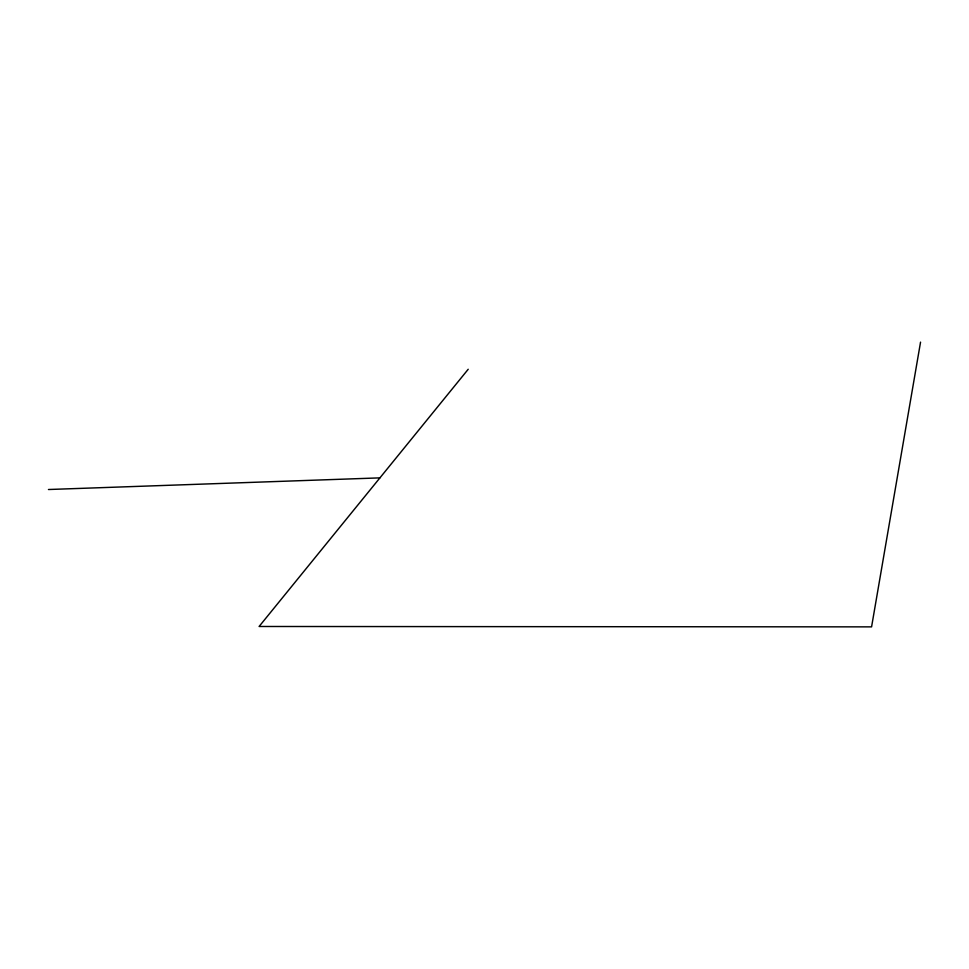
<?xml version="1.0" encoding="UTF-8"?>
<svg xmlns="http://www.w3.org/2000/svg" width="969" height="969" viewBox="0 0 969 969"><rect width="100%" height="100%" fill="white"/><g stroke="black" fill="none" stroke-linecap="round" stroke-linejoin="round"><path stroke-width="1.45" d="M920.55 342.13L871.579 626.87L259.111 626.483L468.209 369.262M48.45 489.515L379.909 477.874"/></g></svg>
